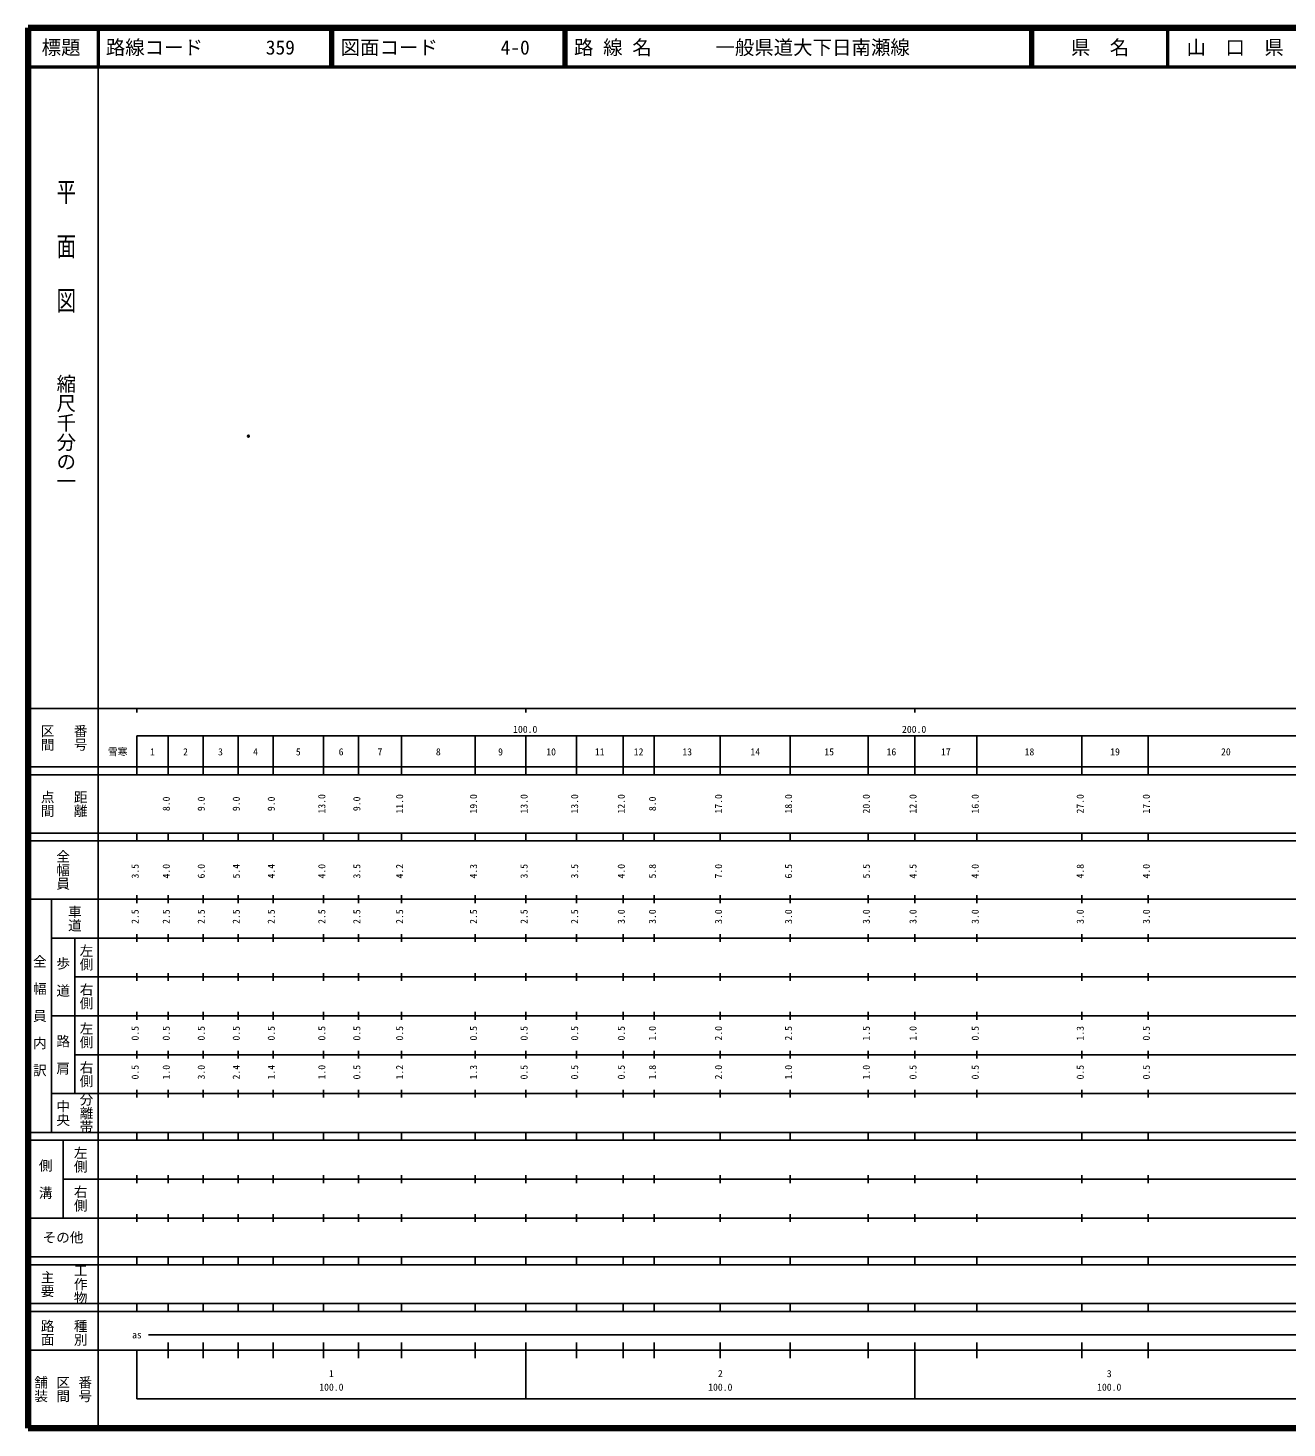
# Model space of a CAD drawing. Units: millimetres on the paper. Extents: x 40 to 680, y 20 to 380.
# Drawn here: x 40 to 363.7, y 20 to 380 of the extents above; entities that cross this region are included whole.
import ezdxf
from ezdxf.enums import TextEntityAlignment as Align

# ---------------------------------------------------------------- set-up
doc = ezdxf.new("R2010")
doc.units = ezdxf.units.MM
doc.header["$PDMODE"] = 32
doc.header["$PDSIZE"] = 0.5
doc.layers.add('M-OTRS', color=6, linetype='Continuous')
doc.layers.add('M-TTL-TXT', color=7, linetype='Continuous')
for name, color, linetype, lineweight in [('M-TTL', 2, 'Continuous', 140), ('M-TTL-BAND', 7, 'Continuous', 25), ('M-TTL-LINE', 7, 'Continuous', 50)]:
    doc.layers.add(name, color=color, linetype=linetype, lineweight=lineweight)
doc.styles.add('@ＭＳ ゴシック', font='')
doc.styles.add('ＭＳ ゴシック', font='')
doc.styles.get('@ＭＳ ゴシック').set_extended_font_data('@MS Gothic')
doc.styles.get('ＭＳ ゴシック').set_extended_font_data('MS Gothic')

msp = doc.modelspace()

# ---------------------------------------------------------------- linework, layer by layer
at = {"layer": 'M-OTRS'}
msp.add_point((96.657, 275.032), dxfattribs=at)
at = {"layer": 'M-TTL'}
for p, q in [((40, 380), (40, 20)), ((680, 380), (40, 380)), ((40, 20), (680, 20))]:
    msp.add_line(p, q, dxfattribs=at)
at = {"layer": 'M-TTL-BAND'}
for p, q in [((58, 370), (58, 20)), ((40, 205), (579, 205)), ((68, 205), (68, 204)), ((168, 205), (168, 204)), ((268, 205), (268, 204)), ((68, 198), (579, 198)), ((68, 198), (68, 188)), ((76, 188), (76, 198)), ((85, 188), (85, 198)), ((94, 188), (94, 198)), ((103, 188), (103, 198)), ((116, 188), (116, 198)), ((125, 188), (125, 198)), ((136, 188), (136, 198)), ((155, 188), (155, 198)), ((168, 188), (168, 198)), ((181, 188), (181, 198)), ((193, 188), (193, 198)), ((201, 188), (201, 198)), ((218, 188), (218, 198)), ((236, 188), (236, 198)), ((256, 188), (256, 198)), ((268, 188), (268, 198)), ((284, 188), (284, 198)), ((311, 188), (311, 198)), ((328, 188), (328, 198)), ((40, 190), (579, 190)), ((40, 188), (579, 188)), ((40, 173), (579, 173)), ((68, 171), (68, 173)), ((76, 171), (76, 173)), ((85, 171), (85, 173)), ((94, 171), (94, 173)), ((103, 171), (103, 173)), ((116, 171), (116, 173)), ((125, 171), (125, 173)), ((136, 171), (136, 173)), ((155, 171), (155, 173)), ((168, 171), (168, 173)), ((181, 171), (181, 173)), ((193, 171), (193, 173)), ((201, 171), (201, 173)), ((218, 171), (218, 173)), ((236, 171), (236, 173)), ((256, 171), (256, 173)), ((268, 171), (268, 173)), ((284, 171), (284, 173)), ((311, 171), (311, 173)), ((328, 171), (328, 173)), ((40, 171), (579, 171)), ((40, 156), (579, 156)), ((46, 96), (46, 156)), ((68, 155), (68, 157)), ((76, 155), (76, 157)), ((85, 155), (85, 157)), ((94, 155), (94, 157)), ((103, 155), (103, 157)), ((116, 155), (116, 157)), ((125, 155), (125, 157)), ((136, 155), (136, 157)), ((155, 155), (155, 157)), ((168, 155), (168, 157)), ((181, 155), (181, 157)), ((193, 155), (193, 157)), ((201, 155), (201, 157)), ((218, 155), (218, 157)), ((236, 155), (236, 157)), ((256, 155), (256, 157)), ((268, 155), (268, 157)), ((284, 155), (284, 157)), ((311, 155), (311, 157)), ((328, 155), (328, 157)), ((46, 146), (579, 146)), ((52, 146), (52, 106)), ((68, 145), (68, 147)), ((76, 145), (76, 147)), ((85, 145), (85, 147)), ((94, 145), (94, 147)), ((103, 145), (103, 147)), ((116, 145), (116, 147)), ((125, 145), (125, 147)), ((136, 145), (136, 147)), ((155, 145), (155, 147)), ((168, 145), (168, 147)), ((181, 145), (181, 147)), ((193, 145), (193, 147)), ((201, 145), (201, 147)), ((218, 145), (218, 147)), ((236, 145), (236, 147)), ((256, 145), (256, 147)), ((268, 145), (268, 147)), ((284, 145), (284, 147)), ((311, 145), (311, 147)), ((328, 145), (328, 147)), ((68, 135), (68, 137)), ((76, 135), (76, 137)), ((85, 135), (85, 137)), ((94, 135), (94, 137)), ((103, 135), (103, 137)), ((116, 135), (116, 137)), ((125, 135), (125, 137)), ((136, 135), (136, 137)), ((155, 135), (155, 137)), ((168, 135), (168, 137)), ((181, 135), (181, 137)), ((193, 135), (193, 137)), ((201, 135), (201, 137)), ((218, 135), (218, 137)), ((236, 135), (236, 137)), ((256, 135), (256, 137)), ((268, 135), (268, 137)), ((284, 135), (284, 137)), ((311, 135), (311, 137)), ((328, 135), (328, 137)), ((52, 136), (579, 136)), ((46, 126), (579, 126)), ((68, 125), (68, 127)), ((76, 125), (76, 127)), ((85, 125), (85, 127)), ((94, 125), (94, 127)), ((103, 125), (103, 127)), ((116, 125), (116, 127)), ((125, 125), (125, 127)), ((136, 125), (136, 127)), ((155, 125), (155, 127)), ((168, 125), (168, 127)), ((181, 125), (181, 127)), ((193, 125), (193, 127)), ((201, 125), (201, 127)), ((218, 125), (218, 127)), ((236, 125), (236, 127)), ((256, 125), (256, 127)), ((268, 125), (268, 127)), ((284, 125), (284, 127)), ((311, 125), (311, 127)), ((328, 125), (328, 127)), ((52, 116), (579, 116)), ((68, 115), (68, 117)), ((76, 115), (76, 117)), ((85, 115), (85, 117)), ((94, 115), (94, 117)), ((103, 115), (103, 117)), ((116, 115), (116, 117)), ((125, 115), (125, 117)), ((136, 115), (136, 117)), ((155, 115), (155, 117)), ((168, 115), (168, 117)), ((181, 115), (181, 117)), ((193, 115), (193, 117)), ((201, 115), (201, 117)), ((218, 115), (218, 117)), ((236, 115), (236, 117)), ((256, 115), (256, 117)), ((268, 115), (268, 117)), ((284, 115), (284, 117)), ((311, 115), (311, 117)), ((328, 115), (328, 117)), ((46, 106), (579, 106)), ((68, 105), (68, 107)), ((76, 105), (76, 107)), ((85, 105), (85, 107)), ((94, 105), (94, 107)), ((103, 105), (103, 107)), ((116, 105), (116, 107)), ((125, 105), (125, 107)), ((136, 105), (136, 107)), ((155, 105), (155, 107)), ((168, 105), (168, 107)), ((181, 105), (181, 107)), ((193, 105), (193, 107)), ((201, 105), (201, 107)), ((218, 105), (218, 107)), ((236, 105), (236, 107)), ((256, 105), (256, 107)), ((268, 105), (268, 107)), ((284, 105), (284, 107)), ((311, 105), (311, 107)), ((328, 105), (328, 107)), ((40, 96), (579, 96)), ((40, 94), (579, 94)), ((49, 94), (49, 74)), ((68, 94), (68, 96)), ((76, 94), (76, 96)), ((85, 94), (85, 96)), ((94, 94), (94, 96)), ((103, 94), (103, 96)), ((116, 94), (116, 96)), ((125, 94), (125, 96)), ((136, 94), (136, 96)), ((155, 94), (155, 96)), ((168, 94), (168, 96)), ((181, 94), (181, 96)), ((193, 94), (193, 96)), ((201, 94), (201, 96)), ((218, 94), (218, 96)), ((236, 94), (236, 96)), ((256, 94), (256, 96)), ((268, 94), (268, 96)), ((284, 94), (284, 96)), ((311, 94), (311, 96)), ((328, 94), (328, 96)), ((49, 84), (579, 84)), ((68, 83), (68, 85)), ((76, 83), (76, 85)), ((85, 83), (85, 85)), ((94, 83), (94, 85)), ((103, 83), (103, 85)), ((116, 83), (116, 85)), ((125, 83), (125, 85)), ((136, 83), (136, 85)), ((155, 83), (155, 85)), ((168, 83), (168, 85)), ((181, 83), (181, 85)), ((193, 83), (193, 85)), ((201, 83), (201, 85)), ((218, 83), (218, 85)), ((236, 83), (236, 85)), ((256, 83), (256, 85)), ((268, 83), (268, 85)), ((284, 83), (284, 85)), ((311, 83), (311, 85)), ((328, 83), (328, 85)), ((40, 74), (579, 74)), ((68, 73), (68, 75)), ((76, 73), (76, 75)), ((85, 73), (85, 75)), ((94, 73), (94, 75)), ((103, 73), (103, 75)), ((116, 73), (116, 75)), ((125, 73), (125, 75)), ((136, 73), (136, 75)), ((155, 73), (155, 75)), ((168, 73), (168, 75)), ((181, 73), (181, 75)), ((193, 73), (193, 75)), ((201, 73), (201, 75)), ((218, 73), (218, 75)), ((236, 73), (236, 75)), ((256, 73), (256, 75)), ((268, 73), (268, 75)), ((284, 73), (284, 75)), ((311, 73), (311, 75)), ((328, 73), (328, 75)), ((40, 64), (579, 64)), ((40, 62), (579, 62)), ((68, 62), (68, 64)), ((76, 62), (76, 64)), ((85, 62), (85, 64)), ((94, 62), (94, 64)), ((103, 62), (103, 64)), ((116, 62), (116, 64)), ((125, 62), (125, 64)), ((136, 62), (136, 64)), ((155, 62), (155, 64)), ((168, 62), (168, 64)), ((181, 62), (181, 64)), ((193, 62), (193, 64)), ((201, 62), (201, 64)), ((218, 62), (218, 64)), ((236, 62), (236, 64)), ((256, 62), (256, 64)), ((268, 62), (268, 64)), ((284, 62), (284, 64)), ((311, 62), (311, 64)), ((328, 62), (328, 64)), ((40, 52), (579, 52)), ((68, 50), (68, 52)), ((76, 50), (76, 52)), ((85, 50), (85, 52)), ((94, 50), (94, 52)), ((103, 50), (103, 52)), ((116, 50), (116, 52)), ((125, 50), (125, 52)), ((136, 50), (136, 52)), ((155, 50), (155, 52)), ((168, 50), (168, 52)), ((181, 50), (181, 52)), ((193, 50), (193, 52)), ((201, 50), (201, 52)), ((218, 50), (218, 52)), ((236, 50), (236, 52)), ((256, 50), (256, 52)), ((268, 50), (268, 52)), ((284, 50), (284, 52)), ((311, 50), (311, 52)), ((328, 50), (328, 52)), ((40, 50), (579, 50)), ((71, 44), (565, 44)), ((40, 40), (579, 40)), ((68, 40), (68, 27.5)), ((76, 38), (76, 42)), ((85, 38), (85, 42)), ((94, 38), (94, 42)), ((103, 38), (103, 42)), ((116, 38), (116, 42)), ((125, 38), (125, 42)), ((136, 38), (136, 42)), ((155, 38), (155, 42)), ((168, 27.5), (168, 42)), ((181, 38), (181, 42)), ((193, 38), (193, 42)), ((201, 38), (201, 42)), ((218, 38), (218, 42)), ((236, 38), (236, 42)), ((256, 38), (256, 42)), ((268, 27.5), (268, 42)), ((284, 38), (284, 42)), ((311, 38), (311, 42)), ((328, 38), (328, 42)), ((68, 27.5), (579, 27.5))]:
    msp.add_line(p, q, dxfattribs=at)
at = {"layer": 'M-TTL-LINE'}
for p, q in [((58, 380), (58, 370)), ((117.75, 380), (117.75, 370)), ((118.25, 380), (118.25, 370)), ((177.75, 380), (177.75, 370)), ((178.25, 380), (178.25, 370)), ((297.75, 380), (297.75, 370)), ((298.25, 380), (298.25, 370)), ((333, 380), (333, 370)), ((40, 370), (680, 370))]:
    msp.add_line(p, q, dxfattribs=at)

# ---------------------------------------------------------------- texts
at = {"layer": 'M-TTL-BAND', "style": '@ＭＳ ゴシック', "width": 1.4}
msp.add_text('平  面  図', height=3.666, rotation=270, dxfattribs=at).set_placement((49.777, 306.475), align=Align.MIDDLE_RIGHT)
at = {"layer": 'M-TTL-BAND', "style": '@ＭＳ ゴシック'}
msp.add_text('縮尺千分の一', height=3.666, rotation=270, dxfattribs=at).set_placement((49.777, 261.03), align=Align.MIDDLE_RIGHT)
for s, p in [('区間', (45, 197.5)), ('番号', (53.5, 197.5)), ('点間', (45, 180.5)), ('距離', (53.5, 180.5)), ('全幅員', (49, 163.5)), ('車道', (52, 151)), ('左側', (55, 141)), ('全\u3000幅\u3000員\u3000内\u3000訳', (43, 126)), ('歩\u3000道', (49, 136)), ('右側', (55, 131)), ('左側', (55, 121)), ('路\u3000肩', (49, 116)), ('右側', (55, 111)), ('分離帯', (55, 101)), ('中央', (49, 101)), ('左側', (53.5, 89)), ('側\u3000溝', (44.5, 84)), ('右側', (53.5, 79)), ('工作物', (53.5, 57)), ('主要', (45, 57)), ('路面', (45, 44.5)), ('種別', (53.5, 44.5)), ('舗装', (43.333, 30)), ('区間', (49, 30)), ('番号', (54.667, 30))]:
    msp.add_text(s, height=2.566, rotation=270, dxfattribs=at).set_placement(p, align=Align.MIDDLE_CENTER)
at = {"layer": 'M-TTL-BAND', "style": 'ＭＳ ゴシック'}
for s, p in [('100.0', (167.844, 198.195)), ('200.0', (267.844, 198.195)), ('雪寒', (63.077, 192.405)), ('1', (72, 192.405)), ('2', (80.5, 192.405)), ('3', (89.5, 192.405)), ('4', (98.5, 192.405)), ('5', (109.5, 192.405)), ('6', (120.5, 192.405)), ('7', (130.5, 192.405)), ('8', (145.5, 192.405)), ('9', (161.5, 192.405)), ('10', (174.5, 192.405)), ('11', (187, 192.405)), ('12', (197, 192.405)), ('13', (209.5, 192.405)), ('14', (227, 192.405)), ('15', (246, 192.405)), ('16', (262, 192.405)), ('17', (276, 192.405)), ('18', (297.5, 192.405)), ('19', (319.5, 192.405)), ('20', (348, 192.405)), ('as', (68, 42.5)), ('1', (118, 32.523)), ('2', (218, 32.523)), ('3', (318, 32.523)), ('100.0', (118, 29.033)), ('100.0', (218, 29.033)), ('100.0', (318, 29.033))]:
    msp.add_text(s, height=1.833, dxfattribs=at).set_placement(p, align=Align.BOTTOM_CENTER)
for s, p in [('8.0', (77, 180.5)), ('9.0', (86, 180.5)), ('9.0', (95, 180.5)), ('9.0', (104, 180.5)), ('13.0', (117, 180.5)), ('9.0', (126, 180.5)), ('11.0', (137, 180.5)), ('19.0', (156, 180.5)), ('13.0', (169, 180.5)), ('13.0', (182, 180.5)), ('12.0', (194, 180.5)), ('8.0', (202, 180.5)), ('17.0', (219, 180.5)), ('18.0', (237, 180.5)), ('20.0', (257, 180.5)), ('12.0', (269, 180.5)), ('16.0', (285, 180.5)), ('27.0', (312, 180.5)), ('17.0', (329, 180.5)), ('3.5', (69, 163.174)), ('4.0', (77, 163.174)), ('6.0', (86, 163.174)), ('5.4', (95, 163.174)), ('4.4', (104, 163.174)), ('4.0', (117, 163.174)), ('3.5', (126, 163.174)), ('4.2', (137, 163.174)), ('4.3', (156, 163.174)), ('3.5', (169, 163.174)), ('3.5', (182, 163.174)), ('4.0', (194, 163.174)), ('5.8', (202, 163.174)), ('7.0', (219, 163.174)), ('6.5', (237, 163.174)), ('5.5', (257, 163.174)), ('4.5', (269, 163.174)), ('4.0', (285, 163.174)), ('4.8', (312, 163.174)), ('4.0', (329, 163.174)), ('2.5', (69, 151.5)), ('2.5', (77, 151.5)), ('2.5', (86, 151.5)), ('2.5', (95, 151.5)), ('2.5', (104, 151.5)), ('2.5', (117, 151.5)), ('2.5', (126, 151.5)), ('2.5', (137, 151.5)), ('2.5', (156, 151.5)), ('2.5', (169, 151.5)), ('2.5', (182, 151.5)), ('3.0', (194, 151.5)), ('3.0', (202, 151.5)), ('3.0', (219, 151.5)), ('3.0', (237, 151.5)), ('3.0', (257, 151.5)), ('3.0', (269, 151.5)), ('3.0', (285, 151.5)), ('3.0', (312, 151.5)), ('3.0', (329, 151.5)), ('0.5', (69, 121.5)), ('0.5', (77, 121.5)), ('0.5', (86, 121.5)), ('0.5', (95, 121.5)), ('0.5', (104, 121.5)), ('0.5', (117, 121.5)), ('0.5', (126, 121.5)), ('0.5', (137, 121.5)), ('0.5', (156, 121.5)), ('0.5', (169, 121.5)), ('0.5', (182, 121.5)), ('0.5', (194, 121.5)), ('1.0', (202, 121.5)), ('2.0', (219, 121.5)), ('2.5', (237, 121.5)), ('1.5', (257, 121.5)), ('1.0', (269, 121.5)), ('0.5', (285, 121.5)), ('1.3', (312, 121.5)), ('0.5', (329, 121.5)), ('0.5', (69, 111.5)), ('1.0', (77, 111.5)), ('3.0', (86, 111.5)), ('2.4', (95, 111.5)), ('1.4', (104, 111.5)), ('1.0', (117, 111.5)), ('0.5', (126, 111.5)), ('1.2', (137, 111.5)), ('1.3', (156, 111.5)), ('0.5', (169, 111.5)), ('0.5', (182, 111.5)), ('0.5', (194, 111.5)), ('1.8', (202, 111.5)), ('2.0', (219, 111.5)), ('1.0', (237, 111.5)), ('1.0', (257, 111.5)), ('0.5', (269, 111.5)), ('0.5', (285, 111.5)), ('0.5', (312, 111.5)), ('0.5', (329, 111.5))]:
    msp.add_text(s, height=1.833, rotation=90, dxfattribs=at).set_placement(p, align=Align.BOTTOM_CENTER)
msp.add_text('その他', height=2.566, dxfattribs=at).set_placement((49, 69), align=Align.MIDDLE_CENTER)
at = {"layer": 'M-TTL-TXT', "style": 'ＭＳ ゴシック'}
for s, p in [('標題', (48.5, 375)), ('県\u3000名', (315.625, 375)), ('山\u3000口\u3000県', (350.375, 375))]:
    msp.add_text(s, height=3.666, dxfattribs=at).set_placement(p, align=Align.MIDDLE_CENTER)
for s, p in [('路線コード', (60, 375)), ('359', (101.142, 375)), ('図面コード', (120.38, 375)), ('4-0', (161.521, 375)), ('路 線 名', (180.38, 375)), ('一般県道大下日南瀬線', (216.734, 375))]:
    msp.add_text(s, height=3.666, dxfattribs=at).set_placement(p, align=Align.MIDDLE_LEFT)

doc.saveas('drawing.dxf')
